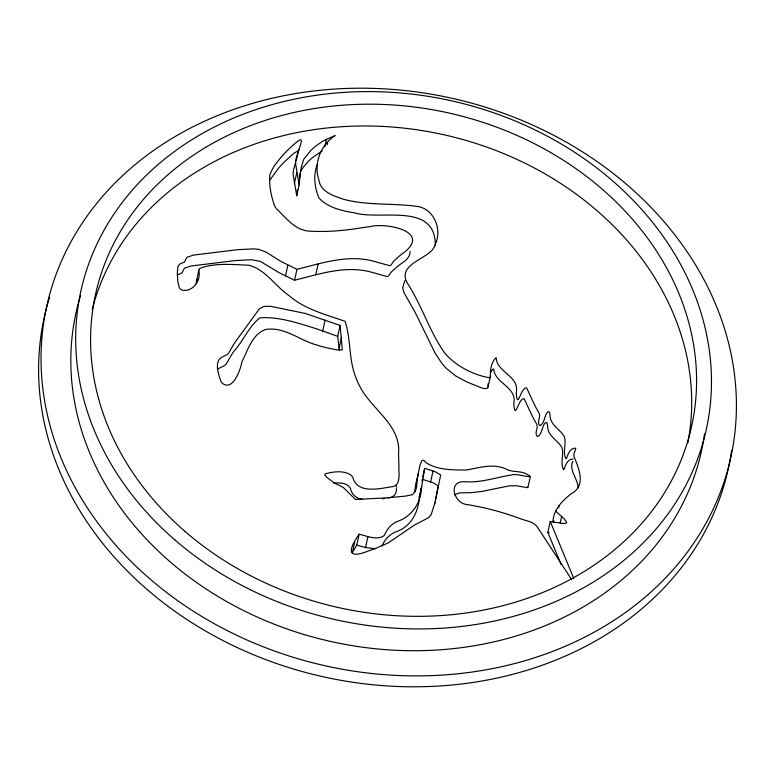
<?xml version="1.0" encoding="UTF-8"?>
<svg xmlns="http://www.w3.org/2000/svg" width="775" height="775" viewBox="0 0 775 775"><rect width="100%" height="100%" fill="white"/><g stroke="black" fill="none" stroke-linecap="round" stroke-linejoin="round"><path stroke-width="1.16" d="M410.062 251.274C410.43 256.467 406.187 260.39 402.177 262.967A115.669 96.013 12.6 0 0 396.655 267.133L391.646 271.667L388.566 275.929L387.2 276.578L372.969 272.606A59.617 49.484 12.6 0 0 363.301 270.436C339.954 266.949 316.878 274.689 294.539 280.23L278.816 272.519L260.148 261.291L251.071 259.741L235.261 260.574L191.067 265.999L184.392 268.228L181.98 272.965L177.31 274.951M396.403 487.252L396.5 484.85M196.114 283.514L198.739 270.213L199.756 268.402C214.878 262.551 232.529 264.682 248.542 265.157C265.622 269.351 275.048 286.14 288.978 295.566C305.059 309.438 325.645 314.524 345.108 321.334C350.813 338.627 348.76 357.73 354.94 375.042A95.218 79.031 12.6 0 0 359.552 385.873C371.293 409.617 401.663 424.845 398.505 454.518A458.432 380.506 12.6 0 1 398.922 465.136C398.418 472.779 402.002 486.719 390.387 486.933C378.384 489.006 357.101 493.597 352.945 477.642A10.618 8.816 12.6 0 0 350.813 474.939C343.509 470.202 333.308 471.636 325.326 473.816L324.725 474.736L326.934 477.468L334.151 482.854L343.383 487.533L355.405 499.458L387.529 497.812L405.887 496.058L412.581 494.615L415.361 491.176L416.553 487.291L417.551 476.993L419.943 465.291L421.765 460.834L422.617 460.166L424.225 460.621A2.315 1.918 12.6 0 1 425.088 461.919C436.073 470.105 452.455 469.989 465.949 470.067C479.735 467.79 494.13 462.665 507.46 469.766C513.331 472.198 519.889 470.909 525.653 473.535C539.352 480.81 515.133 472.595 511.8 474.949C496.252 477.274 481.013 482.999 465.068 481.701C447.252 480.694 453.675 503.333 466.957 504.554C485.082 507.402 502.82 512.265 520.064 518.582C526.177 521.11 534.043 521.381 537.792 527.697L571.659 579.584M198.739 270.213C201.548 280.453 192.5 292.776 181.476 290.024L179.364 287.854L177.795 281.499L177.32 272.587L177.921 266.368L179.742 264.052L184.421 262.066L186.833 257.339L193.498 255.101L237.702 249.676L253.512 248.843L258.588 249.318L266.087 252.117L281.257 261.621L296.98 269.332C319.319 263.791 342.395 256.05 365.732 259.548A59.617 49.484 12.6 0 1 375.41 261.708L389.641 265.689L391.007 265.031L394.078 260.768L399.096 256.244A115.669 96.013 12.6 0 1 404.608 252.069C431.094 230.592 384.09 222.289 369.636 226.755A130.665 108.452 12.6 0 0 359.832 228.102C343.761 230.601 327.35 232.093 311.095 231.231C295.672 231.173 286.653 218.405 276.646 208.93A17.709 14.706 12.6 0 1 274.592 205.859C271.202 196.424 269.099 186.107 269.758 176.051A27.348 22.698 12.6 0 1 270.591 172.757L274.05 166.17L280.482 157.926A196.54 163.128 12.6 0 1 286.411 151.416C308.653 129.88 300.7 141.864 295.847 159.679A40.455 33.577 12.6 0 0 295.595 163.69L299.16 184.867L296.728 195.765L293.163 174.588A40.455 33.577 12.6 0 1 293.415 170.578L295.692 162.033M396.354 488.453C397.188 493.811 393.196 497.821 387.946 497.831M296.728 195.765L297.135 191.687M297.232 190.757L297.319 189.827M299.16 184.867L300.283 173.813A130.558 108.364 12.6 0 1 301.223 167.555L303.674 159.359L310.969 150.292A81.646 67.764 12.6 0 1 315.948 145.884L323.03 141.021L335.11 135.509C320.647 145.264 313.332 163.176 318.912 180.003C320.433 192.161 334.374 196.114 344.168 199.446C368.512 205.772 393.971 202.924 418.645 206.625C432.896 209.638 440.394 225.825 437.042 239.32A46.481 38.585 12.6 0 1 432.576 249.618C424.206 259.877 395.628 265.815 408.27 284.619C422.268 306.435 429.679 331.962 444.753 353.071C455.933 366.052 472.517 374.596 489.132 377.764L490.207 377.115C490.313 370.508 490.856 362.681 495.942 357.74L496.223 358.031C496.659 372.107 519.792 376.127 516.237 392.518C517.332 410.014 520.112 390.242 525.605 387.868L526.632 387.926C530.468 395.744 533.936 404.482 538.577 412.222C541.793 416.369 536.164 421.968 539.768 425.504L540.282 425.562C545.174 422.608 543.914 415.197 548.119 411.564L549.533 412.135L550.134 416.01A15.461 12.836 12.6 0 0 551.18 420.67C554.057 427.287 561.226 430.629 564.452 436.955C566.486 443.959 562.543 451.757 565.798 458.509L566.447 458.509C567.949 454.392 570.158 447.611 575.777 448.221C575.525 451.321 572.444 454.295 574.478 457.812C579.4 469.573 585.968 486.08 571.136 493.82C562.253 500.873 553.379 509.65 552.982 521.788L553.96 522.66M414.586 492.377L415.807 483.571L418.423 473.496M382.104 545.968C384.516 539.632 389.36 534.663 395.667 531.863C411.351 526.884 418.781 511.461 419.478 495.961M419.672 494.789L419.905 493.394M420.438 490.168L420.718 488.453M421.958 480.936L422.239 479.241M421.639 486.768L424.671 468.342L435.511 471.868L440.684 475.007L434.862 503.062L431.094 514.813L428.672 517.623L415.419 524.539A210.829 174.995 12.6 0 0 406.42 530.536L388.217 542.887L376.088 548.225A199.834 165.869 12.6 0 1 368.881 550.763C347.316 559.598 347.549 550.56 359.164 534.237C366.401 535.796 374.315 539.72 381.804 536.959A9.407 7.808 12.6 0 0 384.536 535.07C386.88 529.286 390.939 524.346 396.829 521.672C412.087 516.644 421.193 502.549 421.639 486.768L419.198 497.666M434.552 504.389L434.978 502.462M435.385 500.592L438.243 485.906L433.826 483.077L422.598 479.347M296.312 160.386L298.743 149.498M294.297 183.772L296.728 172.873M299.441 178.124L300.167 174.85M285.452 275.978L287.883 265.079M294.539 280.23L296.98 269.332M324.764 146.901L326.469 139.267M327.215 144.751L327.699 142.571M315.725 274.815L318.157 263.917M322.681 331.012L325.122 320.114M339.392 350.542L337.697 336.36L340.128 325.461L305.321 313.449L270.213 306.251L263.858 306.406L259.422 308.75L236.782 339.886A90.704 75.282 12.6 0 0 233.498 344.652L228.606 353.284A16.294 13.524 12.6 0 1 226.746 354.747L224.643 355.88A29.469 24.461 12.6 0 0 221.563 357.382C213.774 362.206 218.753 374.742 220.982 381.581A13.911 11.547 12.6 0 0 222.706 383.596C233.227 391.113 240.705 369.113 241.974 361.576C247.981 350.009 252.214 333.928 265.903 329.443C284.377 326.546 299.547 340.254 316.5 344.933A147.037 122.043 12.6 0 0 325.897 347.607L336.815 349.893L342.317 349.796L340.128 325.461M339.121 348.159L341.562 337.261M354.737 541.851L352.305 552.749L356.733 545.125L359.164 534.237M375.672 548.739L365.519 547.518L367.951 536.62M422.724 477.061L424.671 468.342M430.619 481.885L433.051 470.987M404.831 280.608L402.719 287.757L403.688 292.078L415.216 312.48L435.182 353.284L442.312 363.969L446.342 368.425L455.71 375.972L467.296 382.162L482.079 388.062L484.84 388.682L487.775 388.004L490.614 375.846M527.949 487.378L530.381 476.489M561.158 564.655L547.847 532.386L550.279 521.488L562.941 523.464L565.779 523.367L566.699 522.428L564.103 518.756L555.413 510.89M558.62 507.761L559.104 505.581M560.199 523.009L561.662 516.479M299.567 174.801L299.77 174.017M317.401 164.213C313.081 174.937 314.447 187.569 318.99 197.983C328.028 207.826 342.162 210.897 354.863 212.931C380.757 220.594 435.579 201.81 435.288 245.287M300.361 172.108L303.132 167.322L308.537 161.181A81.646 67.764 12.6 0 1 313.517 156.782L322.332 150.97M490.633 372.698L492.328 369.704L493.791 368.929C494.227 383.005 517.351 387.025 513.796 403.417C514.891 420.912 517.671 401.14 523.173 398.757L524.2 398.825C528.037 406.642 531.505 415.381 536.145 423.121C539.352 427.267 533.733 432.867 537.337 436.403L537.85 436.461C542.742 433.506 541.483 426.085 545.687 422.462L547.102 423.024L547.692 426.909A15.461 12.836 12.6 0 0 548.748 431.568C551.626 438.175 558.794 441.527 562.011 447.853C564.055 454.857 560.112 462.656 563.367 469.408L564.016 469.408C565.595 465.203 567.494 458.984 573.103 458.965M196.307 281.112L197.325 279.3M269.574 180.41L278.051 168.824A196.54 163.128 12.6 0 1 283.979 162.314L293.531 153.479L298.656 150.466M572.87 461.251C568.375 470.008 578.179 478.998 578.092 487.95M552.982 521.788L553.834 520.558M218.25 368.803L219.131 368.28A29.469 24.461 12.6 0 1 222.202 366.769L224.314 365.645A16.294 13.524 12.6 0 0 226.164 364.182L231.066 355.551A90.704 75.282 12.6 0 1 234.35 350.784C243.524 340.361 248.998 326.498 259.809 317.827C278.835 316.471 298.201 323.088 316.374 328.755L337.697 336.36M454.392 494.789L459.304 492.929L471.762 492.629L482.089 491.389L509.359 485.847L516.867 485.818L526.7 487.582L527.697 487.562L527.446 486.768M382.492 498.809L384.671 498.412M333.298 482.932C338.317 483.038 344.274 482.37 348.382 485.838A10.618 8.816 12.6 0 1 350.503 488.531M547.847 532.386L549.078 532.59M356.733 545.125L365.519 547.518M362.216 499.313C356.258 498.596 351.676 494.314 350.503 488.531M550.279 521.488L573.8 578.518M487.911 383.935L488.173 386.735M731.639 450.101A350.3 290.751 12.6 0 1 322.671 676.653A350.3 290.751 12.6 0 1 49.561 297.319M704.523 433.932A320.269 265.825 12.6 0 1 331.254 641.593A320.269 265.825 12.6 0 1 80.61 295.391M92.215 309.593A305.263 253.367 12.6 0 1 444.114 134.811A305.263 253.367 12.6 0 1 687.812 442.942M149.459 578.508A350.3 290.751 12.6 0 0 726.834 473.079A350.3 290.751 12.6 0 0 289.869 94.569A350.3 290.751 12.6 0 0 149.459 578.508M174.84 539.884A320.269 265.825 12.6 0 0 702.722 443.484A320.269 265.825 12.6 0 0 303.209 97.418A320.269 265.825 12.6 0 0 174.84 539.884M185.089 531.466A305.263 253.367 12.6 0 0 688.229 439.58A305.263 253.367 12.6 0 0 307.442 109.74A305.263 253.367 12.6 0 0 185.089 531.466"/></g></svg>
